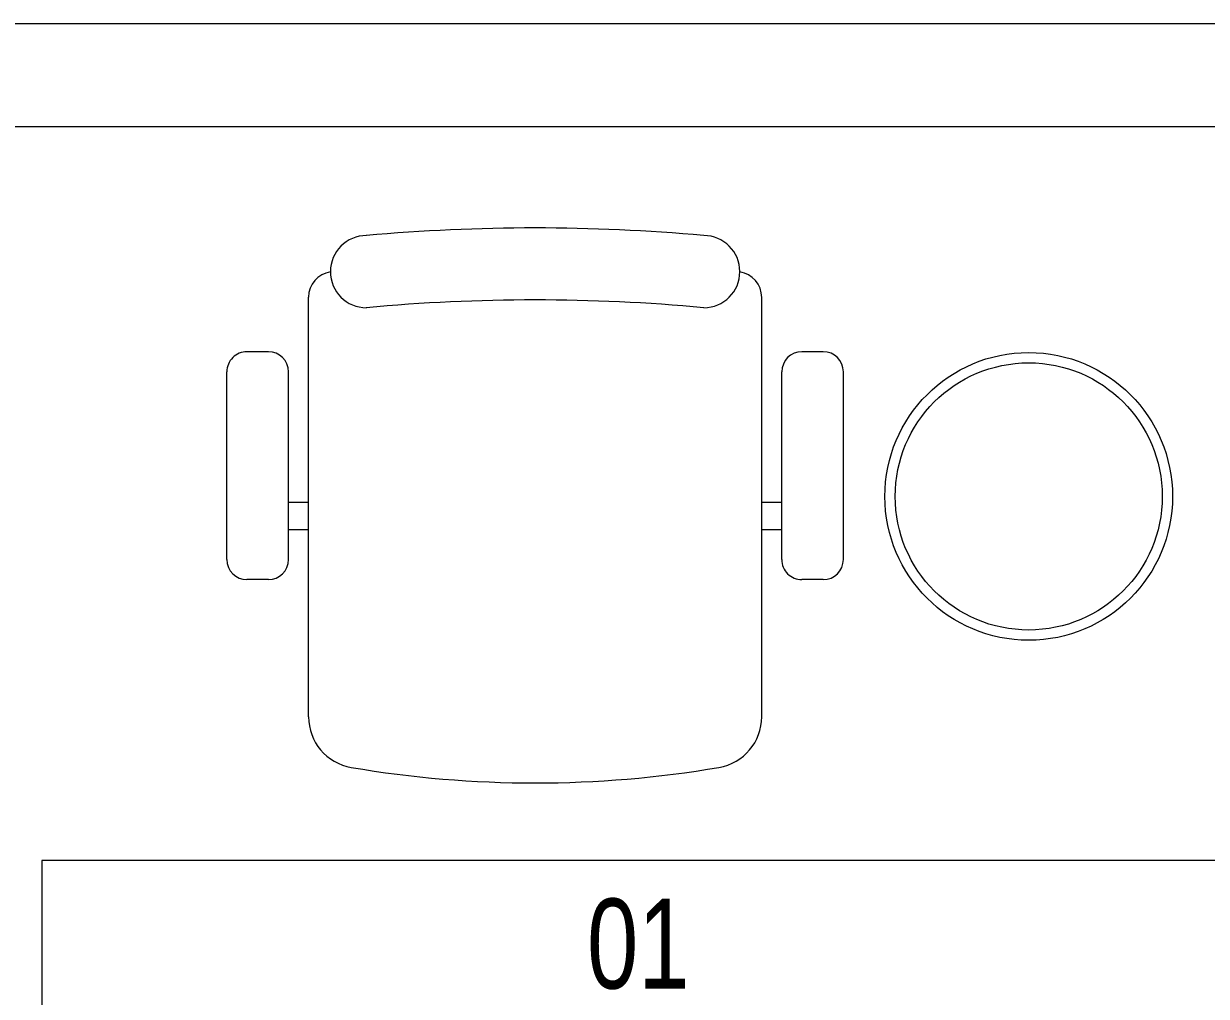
# Model space of a CAD drawing. Extents: x -234346 to 58427, y -132654 to -82394.
# Drawn here: x -106442 to -105291, y -106689 to -105743 of the extents above; entities that cross this region are included whole.
import ezdxf

# ---------------------------------------------------------------- set-up
doc = ezdxf.new("R2010")
doc.units = 0
doc.header["$LTSCALE"] = 8
doc.layers.get('0').update_dxf_attribs({"color": 9, "lineweight": 5})
for name, color, linetype, lineweight in [('72_EGR_EQP_TAG', 9, 'Continuous', 5), ('LOADING', 9, 'Continuous', 5), ('NEW Wall', 9, 'Continuous', 5), ('Walls', 9, 'Continuous', 5)]:
    doc.layers.add(name, color=color, linetype=linetype, lineweight=lineweight)
doc.styles.add('X3G_ENTITY_257CFD', font='swisscl.ttf', dxfattribs={"height": 200})

# ---------------------------------------------------------------- blocks, each defined once
blk = doc.blocks.new('WM00001-P')
at = {"layer": 'LOADING'}
for radius in [0.14, 0.13]:
    blk.add_circle((0, 0), radius, dxfattribs=at)
blk = doc.blocks.new('GF21043-P')
for p, q in [((0.8, 0), (0.8, 0.75)), ((-0.8, 0), (0.8, 0))]:
    blk.add_line(p, q)
blk = doc.blocks.new('*X17')
for p, q in [((5, 3), (5, 3)), ((5, 3), (5, 3)), ((5, 3), (5, 3)), ((5, 3), (5, 3)), ((5, 3), (5, 3)), ((5, 3), (5, 3)), ((5, 3), (5, 3)), ((5, 3), (5, 3)), ((5, 3), (5, 3)), ((5, 3), (5, 3)), ((5, 3), (5, 3)), ((5, 3), (5, 3)), ((5, 3), (5, 3)), ((5, 3), (5, 3)), ((5, 3), (5, 3)), ((5, 3), (5, 3)), ((5, 3), (5, 3)), ((5, 3), (5, 3)), ((5, 3), (5, 3)), ((5, 3), (5, 3)), ((5, 3), (5, 3)), ((5, 3), (5, 3)), ((5, 3), (5, 3)), ((5, 3), (5, 3)), ((5, 3), (5, 3)), ((5, 3), (5, 3)), ((5, 3), (5, 3)), ((5, 3), (5, 3)), ((5, 3), (5, 3)), ((5, 3), (5, 3)), ((5, 3), (5, 3)), ((5, 3), (5, 3)), ((5, 3), (5, 3)), ((5, 3), (5, 3)), ((5, 3), (5, 3)), ((5, 3), (5, 3)), ((5, 3), (5, 3)), ((5, 3), (5, 3)), ((5, 3), (5, 3)), ((5, 3), (5, 3)), ((5, 3), (5, 3)), ((5, 3), (5, 3)), ((5, 3), (5, 3)), ((5, 3), (5, 3)), ((5, 3), (5, 3)), ((5, 3), (5, 3)), ((5, 3), (5, 3)), ((5, 3), (5, 3)), ((5, 3), (5, 3)), ((5, 3), (5, 3)), ((5, 3), (5, 3)), ((5, 3), (5, 3)), ((5, 3), (5, 3)), ((5, 3), (5, 3)), ((5, 3), (5, 3)), ((5, 3), (5, 3)), ((5, 3), (5, 3)), ((5, 3), (5, 3)), ((5, 3), (5, 3)), ((5, 3), (5, 3)), ((5, 3), (5, 3)), ((5, 3), (5, 3)), ((5, 3), (5, 3)), ((5, 3), (5, 3)), ((5, 3), (5, 3)), ((5, 3), (5, 3)), ((6, 3), (5, 3)), ((5, 3), (5, 3)), ((6, 3), (5, 3)), ((5, 3), (5, 3)), ((6, 3), (5, 3)), ((5, 3), (5, 3)), ((6, 3), (5, 3)), ((5, 3), (5, 3)), ((5, 3), (5, 3)), ((5, 3), (5, 3)), ((5, 3), (5, 3)), ((5, 3), (5, 3)), ((5, 3), (5, 3)), ((5, 3), (5, 3)), ((5, 3), (5, 3)), ((5, 3), (5, 3)), ((5, 3), (5, 3)), ((5, 3), (5, 3)), ((5, 3), (5, 3)), ((5, 3), (5, 3)), ((5, 3), (5, 3)), ((5, 3), (5, 3)), ((5, 3), (5, 3)), ((5, 3), (5, 3)), ((5, 3), (5, 3)), ((5, 3), (5, 3)), ((5, 3), (5, 3)), ((5, 3), (5, 3)), ((5, 3), (5, 3)), ((5, 3), (5, 3)), ((6, 3), (6, 3)), ((6, 3), (6, 3)), ((6, 3), (6, 3)), ((6, 3), (6, 3)), ((6, 3), (6, 3)), ((6, 3), (6, 3)), ((6, 3), (6, 3)), ((6, 3), (6, 3)), ((6, 3), (6, 3)), ((6, 3), (6, 3)), ((6, 3), (6, 3)), ((6, 3), (6, 3)), ((6, 3), (6, 3)), ((6, 3), (6, 3)), ((6, 3), (6, 3)), ((6, 3), (6, 3)), ((6, 3), (6, 3)), ((6, 3), (6, 3)), ((6, 3), (6, 3)), ((6, 3), (6, 3)), ((6, 3), (6, 3)), ((6, 3), (6, 3)), ((6, 3), (6, 3)), ((6, 3), (6, 3)), ((6, 3), (6, 3)), ((6, 3), (6, 3)), ((6, 3), (6, 3)), ((6, 3), (6, 3)), ((6, 3), (6, 3)), ((6, 3), (6, 3)), ((6, 3), (6, 3)), ((6, 3), (6, 3)), ((6, 3), (6, 3)), ((6, 3), (6, 3)), ((6, 3), (6, 3)), ((6, 3), (6, 3)), ((6, 3), (6, 3)), ((6, 3), (6, 3)), ((6, 3), (6, 3)), ((6, 3), (6, 3)), ((6, 3), (6, 3)), ((6, 3), (6, 3)), ((6, 3), (6, 3)), ((6, 3), (6, 3)), ((6, 3), (6, 3)), ((6, 3), (6, 3)), ((6, 3), (6, 3)), ((6, 3), (6, 3)), ((6, 3), (6, 3)), ((6, 3), (6, 3)), ((6, 3), (6, 3)), ((6, 3), (6, 3)), ((6, 3), (6, 3)), ((6, 3), (6, 3)), ((6, 3), (6, 3)), ((6, 3), (6, 3)), ((6, 3), (6, 3)), ((6, 3), (6, 3)), ((6, 3), (6, 3)), ((6, 3), (6, 3)), ((6, 3), (6, 3)), ((6, 3), (6, 3)), ((6, 3), (6, 3)), ((6, 3), (6, 3)), ((6, 3), (6, 3)), ((6, 3), (6, 3)), ((6, 3), (6, 3)), ((6, 3), (6, 3)), ((6, 3), (6, 3)), ((6, 3), (6, 3)), ((6, 3), (6, 3)), ((6, 3), (6, 3)), ((6, 3), (6, 3)), ((6, 3), (6, 3)), ((6, 3), (6, 3)), ((6, 3), (6, 3)), ((6, 3), (6, 3)), ((6, 3), (6, 3)), ((6, 3), (6, 3)), ((6, 3), (6, 3)), ((6, 3), (6, 3)), ((6, 3), (6, 3)), ((6, 3), (6, 3)), ((6, 3), (6, 3)), ((6, 3), (6, 3)), ((6, 3), (6, 3)), ((6, 3), (6, 3)), ((6, 3), (6, 3)), ((6, 3), (6, 3)), ((6, 3), (6, 3)), ((6, 3), (6, 3)), ((6, 3), (6, 3)), ((6, 3), (6, 3)), ((6, 3), (6, 3)), ((6, 3), (6, 3)), ((6, 3), (6, 3)), ((6, 3), (6, 3)), ((6, 3), (6, 3)), ((6, 3), (6, 3)), ((6, 3), (6, 3)), ((6, 3), (6, 3)), ((6, 3), (6, 3)), ((6, 3), (6, 3)), ((6, 3), (6, 3)), ((6, 3), (6, 3)), ((6, 3), (6, 3)), ((6, 3), (6, 3)), ((6, 3), (6, 3)), ((6, 3), (6, 3)), ((6, 3), (6, 3)), ((6, 3), (6, 3)), ((6, 3), (6, 3)), ((6, 3), (6, 3)), ((6, 3), (6, 3)), ((6, 3), (6, 3)), ((6, 3), (6, 3)), ((6, 3), (6, 3)), ((6, 3), (6, 3)), ((6, 3), (6, 3)), ((6, 3), (6, 3)), ((6, 3), (6, 3)), ((6, 3), (6, 3)), ((6, 3), (6, 3)), ((6, 3), (6, 3)), ((6, 3), (6, 3)), ((6, 3), (6, 3)), ((6, 3), (6, 3)), ((6, 3), (6, 3)), ((6, 3), (6, 3)), ((6, 3), (6, 3)), ((6, 3), (6, 3)), ((6, 3), (6, 3)), ((6, 3), (6, 3)), ((6, 3), (6, 3)), ((6, 3), (6, 3)), ((6, 3), (6, 3)), ((6, 3), (6, 3)), ((6, 3), (6, 3)), ((6, 3), (6, 3)), ((6, 3), (6, 3)), ((6, 3), (6, 3)), ((6, 3), (6, 3)), ((6, 3), (6, 3)), ((6, 3), (6, 3)), ((6, 3), (6, 3)), ((6, 3), (6, 3)), ((6, 3), (6, 3)), ((6, 3), (6, 3)), ((6, 3), (6, 3)), ((6, 3), (6, 3)), ((6, 3), (6, 3)), ((6, 3), (6, 3)), ((6, 3), (6, 3)), ((6, 3), (6, 3)), ((6, 3), (6, 3)), ((6, 3), (6, 3)), ((6, 3), (6, 3)), ((6, 3), (6, 3)), ((6, 3), (6, 3)), ((6, 3), (6, 3)), ((6, 3), (6, 3)), ((6, 3), (6, 3)), ((6, 3), (6, 3)), ((6, 3), (6, 3)), ((6, 3), (6, 3)), ((6, 3), (6, 3)), ((6, 3), (6, 3)), ((6, 3), (6, 3)), ((6, 3), (6, 3)), ((6, 3), (6, 3)), ((6, 3), (6, 3)), ((6, 3), (6, 3)), ((6, 3), (6, 3)), ((6, 3), (6, 3)), ((6, 3), (6, 3)), ((6, 3), (6, 3)), ((6, 3), (6, 3)), ((6, 3), (6, 3)), ((6, 3), (6, 3)), ((6, 3), (6, 3)), ((6, 3), (6, 3)), ((6, 3), (6, 3)), ((6, 3), (6, 3)), ((6, 3), (6, 3)), ((6, 3), (6, 3)), ((6, 3), (6, 3)), ((6, 3), (6, 3)), ((6, 3), (6, 3)), ((6, 3), (6, 3)), ((6, 3), (6, 3)), ((6, 3), (6, 3)), ((6, 3), (6, 3)), ((6, 3), (6, 3)), ((6, 3), (6, 3)), ((6, 3), (6, 3)), ((6, 3), (6, 3)), ((6, 3), (6, 3)), ((6, 3), (6, 3)), ((6, 3), (6, 3)), ((6, 3), (6, 3)), ((6, 3), (6, 3)), ((6, 3), (6, 3)), ((6, 3), (6, 3)), ((6, 3), (6, 3)), ((6, 3), (5, 3)), ((6, 3), (5, 3)), ((6, 3), (5, 3)), ((6, 3), (5, 3)), ((6, 3), (5, 3)), ((6, 3), (6, 3)), ((6, 3), (6, 3)), ((6, 3), (6, 3)), ((6, 3), (6, 3)), ((6, 3), (6, 3)), ((6, 3), (6, 3)), ((6, 3), (6, 3)), ((6, 3), (6, 3)), ((6, 3), (6, 3)), ((6, 3), (6, 3)), ((6, 3), (6, 3)), ((6, 3), (6, 3)), ((6, 3), (6, 3)), ((6, 3), (6, 3)), ((6, 3), (6, 3)), ((6, 3), (6, 3)), ((6, 3), (6, 3)), ((6, 3), (6, 3)), ((6, 3), (6, 3)), ((6, 3), (6, 3)), ((6, 3), (6, 3)), ((6, 3), (6, 3)), ((6, 3), (6, 3)), ((6, 3), (6, 3)), ((6, 3), (6, 3)), ((6, 3), (6, 3)), ((6, 3), (6, 3)), ((6, 3), (6, 3)), ((6, 3), (6, 3)), ((6, 3), (6, 3)), ((6, 3), (6, 3)), ((6, 3), (6, 3)), ((6, 3), (6, 3)), ((6, 3), (6, 3)), ((6, 3), (6, 3)), ((6, 3), (6, 3)), ((6, 3), (6, 3)), ((6, 3), (6, 3)), ((6, 3), (6, 3)), ((6, 3), (6, 3)), ((6, 3), (6, 3)), ((6, 3), (6, 3)), ((6, 3), (6, 3)), ((6, 3), (6, 3)), ((6, 3), (6, 3)), ((6, 3), (6, 3)), ((6, 3), (6, 3)), ((6, 3), (6, 3)), ((6, 3), (6, 3)), ((6, 3), (6, 3)), ((6, 3), (6, 3)), ((6, 3), (6, 3)), ((6, 3), (6, 3)), ((6, 3), (6, 3)), ((6, 3), (6, 3)), ((6, 3), (6, 3)), ((6, 3), (6, 3)), ((6, 3), (6, 3)), ((6, 3), (6, 3)), ((6, 3), (6, 3)), ((6, 3), (6, 3)), ((6, 3), (6, 3)), ((6, 3), (6, 3)), ((6, 3), (6, 3)), ((6, 3), (6, 3)), ((6, 3), (6, 3)), ((6, 3), (6, 3)), ((6, 3), (6, 3)), ((6, 3), (6, 3)), ((6, 3), (6, 3)), ((6, 3), (6, 3)), ((6, 3), (6, 3)), ((6, 3), (6, 3)), ((6, 3), (6, 3)), ((6, 3), (6, 3)), ((6, 3), (6, 3)), ((6, 3), (6, 3)), ((6, 3), (6, 3)), ((6, 3), (6, 3)), ((6, 3), (6, 3)), ((6, 3), (6, 3)), ((6, 3), (6, 3)), ((6, 3), (6, 3)), ((6, 3), (6, 3)), ((6, 3), (6, 3)), ((6, 3), (6, 3)), ((6, 3), (6, 3)), ((6, 3), (6, 3)), ((6, 3), (6, 3)), ((6, 3), (6, 3)), ((6, 3), (6, 3)), ((6, 3), (6, 3)), ((6, 3), (6, 3)), ((6, 3), (6, 3)), ((6, 3), (6, 3)), ((6, 3), (6, 3)), ((6, 3), (6, 3)), ((6, 3), (6, 3)), ((6, 3), (6, 3)), ((6, 3), (6, 3)), ((6, 3), (6, 3)), ((6, 3), (6, 3)), ((6, 3), (6, 3)), ((6, 3), (6, 3)), ((6, 3), (6, 3)), ((6, 3), (6, 3)), ((6, 3), (6, 3)), ((6, 3), (6, 3)), ((6, 3), (6, 3)), ((6, 3), (6, 3)), ((6, 3), (6, 3)), ((6, 3), (6, 3)), ((6, 3), (6, 3)), ((6, 3), (6, 3)), ((6, 3), (6, 3)), ((6, 3), (6, 3)), ((6, 3), (6, 3)), ((6, 3), (6, 3)), ((6, 3), (6, 3)), ((6, 3), (6, 3)), ((6, 3), (6, 3)), ((6, 3), (6, 3)), ((6, 3), (6, 3)), ((6, 3), (6, 3)), ((6, 3), (6, 3)), ((6, 3), (6, 3)), ((6, 3), (6, 3)), ((6, 3), (6, 3)), ((6, 3), (6, 3)), ((6, 3), (6, 3)), ((6, 3), (6, 3)), ((6, 3), (6, 3)), ((6, 3), (6, 3)), ((6, 3), (6, 3)), ((6, 3), (6, 3)), ((6, 3), (6, 3)), ((6, 3), (6, 3)), ((6, 3), (6, 3)), ((6, 3), (6, 3)), ((6, 3), (6, 3)), ((6, 3), (6, 3)), ((6, 3), (6, 3)), ((6, 3), (6, 3)), ((6, 3), (6, 3)), ((6, 3), (6, 3)), ((6, 3), (6, 3)), ((6, 3), (6, 3)), ((6, 3), (6, 3)), ((6, 3), (6, 3)), ((6, 3), (6, 3)), ((6, 3), (6, 3)), ((6, 3), (6, 3)), ((6, 3), (6, 3)), ((6, 3), (6, 3)), ((6, 3), (6, 3)), ((6, 3), (6, 3)), ((6, 3), (6, 3)), ((6, 3), (6, 3)), ((6, 3), (6, 3)), ((6, 3), (6, 3)), ((6, 3), (6, 3)), ((6, 3), (6, 3)), ((6, 3), (6, 3)), ((6, 3), (6, 3)), ((6, 3), (6, 3)), ((6, 3), (6, 3)), ((6, 3), (6, 3)), ((6, 3), (6, 3)), ((6, 3), (6, 3)), ((6, 3), (6, 3)), ((6, 3), (6, 3)), ((6, 3), (6, 3)), ((6, 3), (6, 3)), ((6, 3), (6, 3)), ((6, 3), (6, 3)), ((6, 3), (6, 3)), ((6, 3), (6, 3)), ((6, 3), (6, 3)), ((6, 3), (6, 3)), ((6, 3), (6, 3)), ((6, 3), (6, 3)), ((6, 3), (6, 3)), ((6, 3), (6, 3)), ((6, 3), (6, 3)), ((6, 3), (6, 3)), ((6, 3), (6, 3)), ((6, 3), (6, 3)), ((6, 3), (6, 3)), ((6, 3), (6, 3)), ((6, 3), (6, 3)), ((6, 3), (6, 3)), ((6, 3), (6, 3)), ((6, 3), (6, 3)), ((6, 3), (6, 3)), ((6, 3), (6, 3)), ((6, 3), (6, 3)), ((6, 3), (6, 3)), ((6, 3), (6, 3)), ((6, 3), (6, 3)), ((6, 3), (6, 3)), ((6, 3), (6, 3)), ((6, 3), (6, 3)), ((6, 3), (6, 3)), ((6, 3), (6, 3)), ((6, 3), (6, 3)), ((6, 3), (6, 3)), ((6, 3), (6, 3)), ((6, 3), (6, 3)), ((6, 3), (6, 3)), ((6, 3), (6, 3)), ((6, 3), (6, 3)), ((6, 3), (6, 3)), ((6, 3), (6, 3)), ((6, 3), (6, 3)), ((6, 3), (6, 3)), ((6, 3), (6, 3)), ((6, 3), (6, 3)), ((6, 3), (6, 3)), ((6, 3), (6, 3)), ((6, 3), (6, 3)), ((6, 3), (6, 3)), ((6, 3), (6, 3)), ((6, 3), (6, 3)), ((6, 3), (6, 3)), ((6, 3), (6, 3)), ((6, 3), (6, 3)), ((6, 3), (6, 3)), ((6, 3), (6, 3)), ((6, 3), (6, 3)), ((6, 3), (6, 3)), ((6, 3), (6, 3)), ((6, 3), (6, 3)), ((6, 3), (6, 3)), ((6, 3), (6, 3)), ((6, 3), (6, 3)), ((6, 3), (6, 3)), ((6, 3), (6, 3)), ((6, 3), (6, 3)), ((6, 3), (6, 3)), ((6, 3), (6, 3)), ((6, 3), (6, 3)), ((6, 3), (6, 3)), ((6, 3), (6, 3)), ((6, 3), (6, 3)), ((6, 3), (6, 3)), ((6, 3), (6, 3)), ((6, 3), (6, 3)), ((6, 3), (6, 3)), ((6, 3), (6, 3)), ((6, 3), (6, 3)), ((6, 3), (6, 3)), ((6, 3), (6, 3)), ((6, 3), (6, 3)), ((6, 3), (6, 3)), ((6, 3), (6, 3)), ((6, 3), (6, 3)), ((6, 3), (6, 3)), ((6, 3), (6, 3)), ((6, 3), (6, 3)), ((6, 3), (6, 3)), ((6, 3), (6, 3)), ((6, 3), (6, 3)), ((6, 3), (6, 3)), ((6, 3), (6, 3)), ((6, 3), (6, 3)), ((6, 3), (6, 3)), ((6, 3), (6, 3)), ((6, 3), (6, 3)), ((6, 3), (6, 3)), ((6, 3), (6, 3)), ((6, 3), (6, 3)), ((6, 3), (6, 3)), ((6, 3), (6, 3)), ((6, 3), (6, 3)), ((6, 3), (6, 3)), ((6, 3), (6, 3)), ((6, 3), (6, 3)), ((6, 3), (6, 3)), ((6, 3), (6, 3)), ((6, 3), (6, 3)), ((6, 3), (6, 3)), ((6, 3), (6, 3)), ((6, 3), (6, 3)), ((6, 3), (6, 3)), ((6, 3), (6, 3)), ((6, 3), (6, 3)), ((6, 3), (6, 3)), ((6, 3), (6, 3)), ((6, 3), (6, 3)), ((6, 3), (6, 3)), ((6, 3), (6, 3)), ((6, 3), (6, 3)), ((6, 3), (6, 3)), ((6, 3), (6, 3)), ((6, 3), (6, 3)), ((6, 3), (6, 3)), ((6, 3), (6, 3)), ((6, 3), (6, 3)), ((6, 3), (6, 3)), ((6, 3), (6, 3)), ((6, 3), (6, 3)), ((6, 3), (6, 3)), ((6, 3), (6, 3)), ((6, 3), (6, 3)), ((6, 3), (6, 3)), ((6, 3), (6, 3)), ((6, 3), (6, 3)), ((6, 3), (6, 3)), ((6, 3), (6, 3)), ((6, 3), (6, 3)), ((6, 3), (6, 3)), ((6, 3), (6, 3)), ((6, 3), (6, 3)), ((6, 3), (6, 3)), ((6, 3), (6, 3)), ((6, 3), (6, 3)), ((6, 3), (6, 3))]:
    blk.add_line(p, q)
blk = doc.blocks.new('*X18')
for p, q in [((13, 1), (13, 1)), ((13, 1), (13, 1)), ((13, 1), (13, 1)), ((13, 1), (13, 1)), ((13, 1), (13, 1)), ((13, 1), (13, 1)), ((13, 1), (13, 1)), ((13, 1), (13, 1)), ((13, 1), (13, 1)), ((13, 1), (13, 1)), ((13, 1), (13, 1)), ((13, 1), (13, 1)), ((13, 1), (13, 1)), ((13, 1), (13, 1)), ((13, 1), (13, 1)), ((13, 1), (14, 1)), ((13, 1), (14, 1)), ((13, 1), (14, 1)), ((13, 1), (13, 1)), ((13, 1), (13, 1)), ((13, 1), (13, 1)), ((13, 1), (13, 1)), ((13, 1), (13, 1)), ((13, 1), (13, 1)), ((13, 1), (13, 1)), ((13, 1), (13, 1)), ((13, 1), (13, 1)), ((13, 1), (13, 1)), ((13, 1), (13, 1)), ((13, 1), (13, 1)), ((13, 1), (13, 1)), ((13, 1), (13, 1)), ((13, 1), (13, 1)), ((13, 1), (13, 1)), ((13, 1), (13, 1)), ((13, 1), (13, 1)), ((13, 1), (13, 1)), ((13, 1), (13, 1)), ((13, 1), (13, 1)), ((13, 1), (13, 1)), ((13, 1), (13, 1)), ((13, 1), (13, 1)), ((13, 1), (13, 1)), ((13, 1), (13, 1)), ((13, 1), (13, 1)), ((13, 1), (13, 1)), ((13, 1), (13, 1)), ((13, 1), (13, 1)), ((13, 1), (13, 1)), ((13, 1), (13, 1)), ((13, 1), (13, 1)), ((13, 1), (13, 1)), ((13, 1), (13, 1)), ((13, 1), (13, 1)), ((13, 1), (13, 1)), ((13, 1), (13, 1)), ((13, 1), (13, 1)), ((13, 1), (13, 1)), ((13, 1), (13, 1)), ((13, 1), (13, 1)), ((13, 1), (13, 1)), ((13, 1), (13, 1)), ((13, 1), (13, 1)), ((13, 1), (13, 1)), ((13, 1), (13, 1)), ((13, 1), (13, 1)), ((13, 1), (13, 1)), ((13, 1), (13, 1)), ((13, 1), (13, 1)), ((13, 1), (13, 1)), ((13, 1), (13, 1)), ((13, 1), (13, 1)), ((13, 1), (13, 1)), ((13, 1), (13, 1)), ((13, 1), (13, 1)), ((13, 1), (13, 1)), ((13, 1), (13, 1)), ((13, 1), (13, 1)), ((13, 1), (13, 1)), ((13, 1), (13, 1)), ((13, 1), (13, 1)), ((13, 1), (13, 1)), ((13, 1), (13, 1)), ((13, 1), (13, 1)), ((13, 1), (13, 1)), ((13, 1), (13, 1)), ((13, 1), (13, 1)), ((13, 1), (13, 1)), ((13, 1), (13, 1)), ((13, 1), (13, 1)), ((13, 1), (13, 1)), ((13, 1), (13, 1)), ((13, 1), (13, 1)), ((13, 1), (13, 1)), ((13, 1), (13, 1)), ((13, 1), (13, 1)), ((13, 1), (13, 1)), ((13, 1), (13, 1)), ((13, 1), (13, 1)), ((13, 1), (13, 1)), ((13, 1), (13, 1)), ((13, 1), (13, 1)), ((13, 1), (13, 1)), ((13, 1), (13, 1)), ((13, 1), (13, 1)), ((13, 1), (13, 1)), ((13, 1), (13, 1)), ((13, 1), (13, 1)), ((13, 1), (13, 1)), ((13, 1), (13, 1)), ((13, 1), (13, 1)), ((13, 1), (13, 1)), ((13, 1), (13, 1)), ((13, 1), (13, 1)), ((13, 1), (13, 1)), ((13, 1), (13, 1)), ((13, 1), (13, 1)), ((13, 1), (13, 1)), ((13, 1), (13, 1)), ((13, 1), (13, 1)), ((13, 1), (13, 1)), ((13, 1), (13, 1)), ((13, 1), (13, 1)), ((13, 1), (14, 1)), ((13, 0), (13, 0)), ((13, 0), (13, 0)), ((13, 0), (13, 0)), ((13, 0), (13, 0)), ((13, 0), (13, 0)), ((13, 0), (13, 0)), ((13, 0), (13, 0)), ((13, 0), (13, 0)), ((13, 0), (13, 0)), ((13, 0), (13, 0)), ((13, 0), (13, 0)), ((13, 0), (13, 0)), ((13, 0), (13, 0)), ((13, 0), (13, 0)), ((13, 0), (13, 0)), ((13, 0), (13, 0)), ((13, 0), (13, 0)), ((13, 0), (13, 0)), ((13, 0), (13, 0)), ((13, 0), (13, 0)), ((13, 0), (13, 0)), ((13, 0), (13, 0)), ((13, 0), (13, 0)), ((13, 0), (13, 0)), ((13, 0), (13, 0)), ((13, 0), (13, 0)), ((13, 0), (13, 0)), ((13, 0), (13, 0)), ((13, 0), (13, 0)), ((13, 0), (13, 0)), ((13, 0), (13, 0)), ((13, 0), (13, 0)), ((13, 0), (13, 0)), ((13, 0), (13, 0)), ((13, 0), (13, 0)), ((13, 0), (13, 0)), ((13, 0), (13, 0)), ((13, 0), (13, 0)), ((13, 0), (13, 0)), ((13, 0), (13, 0)), ((13, 0), (13, 0)), ((13, 0), (13, 0)), ((13, 0), (13, 0)), ((13, 0), (13, 0)), ((13, 0), (13, 0)), ((13, 0), (13, 0)), ((13, 0), (13, 0)), ((13, 0), (13, 0)), ((13, 0), (14, 0)), ((13, 0), (14, 0)), ((13, 0), (13, 0)), ((13, 0), (14, 0)), ((14, 1), (14, 1)), ((14, 1), (14, 1)), ((14, 1), (14, 1)), ((14, 1), (14, 1)), ((14, 1), (14, 1)), ((14, 1), (14, 1)), ((14, 1), (14, 1)), ((14, 1), (14, 1)), ((14, 1), (14, 1)), ((14, 1), (14, 1)), ((14, 1), (14, 1)), ((14, 1), (14, 1)), ((14, 1), (14, 1)), ((14, 1), (14, 1)), ((14, 1), (14, 1)), ((14, 1), (14, 1)), ((14, 1), (14, 1)), ((14, 1), (14, 1)), ((14, 1), (14, 1)), ((14, 1), (14, 1)), ((14, 1), (14, 1)), ((14, 1), (14, 1)), ((14, 1), (14, 1)), ((14, 1), (14, 1)), ((14, 1), (14, 1)), ((14, 1), (14, 1)), ((14, 1), (14, 1)), ((14, 1), (14, 1)), ((14, 1), (14, 1)), ((14, 1), (14, 1)), ((14, 1), (14, 1)), ((14, 1), (14, 1)), ((14, 1), (14, 1)), ((14, 1), (14, 1)), ((14, 1), (14, 1)), ((14, 1), (14, 1)), ((14, 1), (14, 1)), ((14, 1), (14, 1)), ((14, 1), (14, 1)), ((14, 1), (14, 1)), ((14, 1), (14, 1)), ((14, 1), (14, 1)), ((14, 1), (14, 1)), ((14, 1), (14, 1)), ((14, 1), (14, 1)), ((14, 1), (14, 1)), ((14, 1), (14, 1)), ((14, 1), (14, 1)), ((14, 1), (14, 1)), ((14, 1), (14, 1)), ((14, 1), (14, 1)), ((14, 1), (14, 1)), ((14, 1), (14, 1)), ((14, 1), (14, 1)), ((14, 1), (14, 1)), ((14, 1), (14, 1)), ((14, 1), (14, 1)), ((14, 1), (14, 1)), ((14, 1), (14, 1)), ((14, 1), (14, 1)), ((14, 1), (14, 1)), ((14, 1), (14, 1)), ((14, 1), (14, 1)), ((14, 1), (14, 1)), ((14, 1), (14, 1)), ((14, 1), (14, 1)), ((14, 1), (14, 1)), ((14, 1), (14, 1)), ((14, 1), (14, 1)), ((14, 1), (14, 1)), ((14, 1), (14, 1)), ((14, 1), (14, 1)), ((14, 1), (14, 1)), ((14, 1), (14, 1)), ((14, 1), (14, 1)), ((14, 1), (14, 1)), ((14, 1), (14, 1)), ((14, 1), (14, 1)), ((14, 1), (14, 1)), ((14, 1), (14, 1)), ((14, 1), (14, 1)), ((14, 1), (14, 1)), ((14, 1), (14, 1)), ((14, 1), (14, 1)), ((14, 1), (14, 1)), ((14, 1), (14, 1)), ((14, 1), (14, 1)), ((14, 1), (14, 1)), ((14, 1), (14, 1)), ((14, 1), (14, 1)), ((14, 1), (14, 1)), ((14, 1), (14, 1)), ((14, 1), (14, 1)), ((14, 1), (14, 1)), ((14, 0), (14, 0)), ((14, 0), (14, 0)), ((14, 0), (14, 0)), ((14, 0), (14, 0)), ((14, 0), (14, 0)), ((14, 0), (14, 0)), ((14, 0), (14, 0)), ((14, 0), (14, 0)), ((14, 0), (14, 0)), ((14, 0), (14, 0)), ((14, 0), (14, 0)), ((14, 0), (14, 0)), ((14, 0), (14, 0)), ((14, 0), (14, 0)), ((14, 0), (14, 0)), ((14, 0), (14, 0)), ((14, 0), (14, 0)), ((14, 0), (14, 0)), ((14, 0), (14, 0)), ((14, 0), (14, 0)), ((14, 0), (14, 0)), ((14, 0), (14, 0)), ((14, 0), (14, 0)), ((14, 0), (14, 0)), ((14, 0), (14, 0)), ((14, 0), (14, 0)), ((14, 0), (14, 0)), ((14, 0), (14, 0)), ((14, 0), (14, 0)), ((14, 0), (14, 0)), ((14, 0), (14, 0)), ((14, 0), (14, 0)), ((14, 0), (14, 0)), ((14, 0), (14, 0)), ((14, 0), (14, 0)), ((14, 0), (14, 0)), ((14, 0), (14, 0)), ((14, 0), (14, 0)), ((14, 0), (14, 0)), ((14, 0), (14, 0)), ((14, 0), (14, 0)), ((14, 0), (14, 0)), ((14, 0), (14, 0)), ((14, 0), (14, 0)), ((14, 0), (14, 0)), ((14, 0), (14, 0)), ((14, 0), (14, 0)), ((14, 0), (14, 0)), ((13, 0), (13, 0)), ((13, 0), (14, 0)), ((13, 0), (13, 0)), ((13, 0), (14, 0)), ((13, 0), (13, 0)), ((13, 0), (14, 0)), ((13, 0), (13, 0)), ((13, 0), (13, 0)), ((13, 0), (13, 0)), ((13, 0), (13, 0)), ((13, 0), (14, 0)), ((13, 0), (13, 0)), ((13, 0), (14, 0)), ((13, 0), (13, 0)), ((13, 0), (14, 0)), ((13, 0), (13, 0)), ((13, 0), (14, 0)), ((13, 0), (13, 0)), ((13, 0), (14, 0)), ((13, 0), (13, 0)), ((13, 0), (14, 0)), ((13, 0), (13, 0)), ((13, 0), (14, 0)), ((13, 0), (13, 0)), ((13, 0), (13, 0)), ((13, 0), (13, 0)), ((13, 0), (14, 0)), ((13, 0), (13, 0)), ((13, 0), (14, 0)), ((13, 0), (13, 0)), ((13, 0), (14, 0)), ((13, 0), (13, 0)), ((13, 0), (14, 0)), ((13, 0), (13, 0)), ((13, 0), (13, 0)), ((13, 0), (13, 0)), ((13, 0), (13, 0)), ((13, 0), (13, 0)), ((13, 0), (13, 0)), ((13, 0), (13, 0)), ((13, 0), (13, 0)), ((13, 0), (13, 0)), ((13, 0), (13, 0)), ((13, 0), (13, 0)), ((13, 0), (13, 0)), ((13, 0), (13, 0)), ((13, 0), (13, 0)), ((13, 0), (13, 0)), ((13, 0), (13, 0)), ((13, 0), (13, 0)), ((13, 0), (13, 0)), ((13, 0), (13, 0)), ((13, 0), (13, 0)), ((13, 0), (13, 0)), ((13, 0), (13, 0)), ((13, 0), (13, 0)), ((13, 0), (13, 0)), ((13, 0), (13, 0)), ((13, 0), (13, 0)), ((13, 0), (13, 0)), ((13, 0), (13, 0)), ((13, 0), (13, 0)), ((13, 0), (13, 0)), ((13, 0), (13, 0)), ((13, -1), (13, -1)), ((13, -1), (13, -1)), ((13, -1), (13, -1)), ((13, -1), (13, -1)), ((13, -1), (13, -1)), ((13, -1), (14, -1)), ((13, -1), (13, -1)), ((14, 0), (14, 0)), ((14, 0), (14, 0)), ((14, 0), (14, 0)), ((14, 0), (14, 0)), ((14, 0), (14, 0)), ((14, 0), (14, 0)), ((14, 0), (14, 0)), ((14, 0), (14, 0)), ((14, 0), (14, 0)), ((14, 0), (14, 0)), ((14, 0), (14, 0)), ((14, 0), (14, 0)), ((14, 0), (14, 0)), ((14, 0), (14, 0)), ((14, 0), (14, 0)), ((13, 0), (14, 0)), ((14, 0), (14, 0)), ((14, 0), (14, 0)), ((14, 0), (14, 0)), ((14, 0), (14, 0)), ((14, 0), (14, 0)), ((14, 0), (14, 0)), ((14, 0), (14, 0)), ((14, 0), (14, 0)), ((14, 0), (14, 0)), ((14, 0), (14, 0)), ((14, 0), (14, 0)), ((14, 0), (14, 0)), ((14, 0), (14, 0)), ((14, 0), (14, 0)), ((14, 0), (14, 0)), ((14, 0), (14, 0)), ((14, 0), (14, 0)), ((14, 0), (14, 0)), ((14, 0), (14, 0)), ((14, 0), (14, 0)), ((14, 0), (14, 0)), ((14, 0), (14, 0)), ((14, 0), (14, 0)), ((14, 0), (14, 0)), ((14, 0), (14, 0)), ((14, 0), (14, 0)), ((14, 0), (14, 0)), ((14, 0), (14, 0)), ((14, 0), (14, 0)), ((14, 0), (14, 0)), ((14, 0), (14, 0)), ((14, 0), (14, 0)), ((14, 0), (14, 0)), ((14, 0), (14, 0)), ((14, -1), (14, -1)), ((14, -1), (14, -1)), ((14, -1), (14, -1)), ((14, -1), (14, -1)), ((14, -1), (14, -1))]:
    blk.add_line(p, q)
blk = doc.blocks.new('GF21018-P')
for p, q in [((-0.2207, 0.4756), (-0.2207, 0.0675)), ((0.2205, 0.4756), (0.2205, 0.0675)), ((-0.2806, 0.3422), (-0.2598, 0.3422)), ((0.2596, 0.3422), (0.2804, 0.3422)), ((-0.3002, 0.3226), (-0.3002, 0.14)), ((-0.2402, 0.3226), (-0.2402, 0.14)), ((0.24, 0.3226), (0.24, 0.14)), ((0.3, 0.3226), (0.3, 0.14)), ((-0.2402, 0.2937), (-0.2207, 0.2937)), ((0.2205, 0.2937), (0.24, 0.2937)), ((-0.2402, 0.2671), (-0.2207, 0.2671)), ((0.2205, 0.2671), (0.24, 0.2671)), ((-0.2806, 0.1204), (-0.2598, 0.1204)), ((0.2596, 0.1204), (0.2804, 0.1204))]:
    blk.add_line(p, q)
for points in [[(0.24, 0.2937), (0.24, 0.2937), (0.24, 0.2937), (0.24, 0.2937), (0.24, 0.2937), (0.24, 0.2937), (0.24, 0.2937), (0.24, 0.2937), (0.24, 0.2937), (0.24, 0.2937), (0.24, 0.2937), (0.24, 0.2937), (0.24, 0.2937), (0.24, 0.2937), (0.24, 0.2937), (0.24, 0.2937), (0.24, 0.2937), (0.24, 0.2937), (0.24, 0.2937), (0.24, 0.2937), (0.24, 0.2937), (0.24, 0.2937), (0.24, 0.2937), (0.24, 0.2937), (0.24, 0.2937), (0.24, 0.2937), (0.24, 0.2937), (0.24, 0.2937), (0.24, 0.2937), (0.24, 0.2937), (0.24, 0.2937), (0.24, 0.2937), (0.24, 0.2937), (0.24, 0.2937), (0.24, 0.2937), (0.24, 0.2937), (0.24, 0.2937), (0.24, 0.2937), (0.24, 0.2937), (0.24, 0.2937), (0.24, 0.2937), (0.24, 0.2937), (0.24, 0.2937), (0.24, 0.2937), (0.24, 0.2937), (0.24, 0.2937), (0.24, 0.2937), (0.24, 0.2937), (0.24, 0.2937), (0.24, 0.2937), (0.24, 0.2937), (0.24, 0.2937), (0.24, 0.2937), (0.24, 0.2937), (0.24, 0.2937), (0.24, 0.2937), (0.24, 0.2937), (0.24, 0.2937), (0.24, 0.2937), (0.24, 0.2937), (0.24, 0.2937), (0.24, 0.2937), (0.24, 0.2937), (0.24, 0.2937), (0.24, 0.2937), (0.24, 0.2937), (0.24, 0.2937), (0.24, 0.2937), (0.24, 0.2937), (0.24, 0.2937), (0.24, 0.2937), (0.24, 0.2937), (0.24, 0.2937), (0.24, 0.2937), (0.24, 0.2937), (0.24, 0.2937), (0.24, 0.2937), (0.24, 0.2937), (0.24, 0.2937), (0.24, 0.2937), (0.24, 0.2937), (0.24, 0.2937), (0.24, 0.2937), (0.24, 0.2937), (0.24, 0.2937), (0.24, 0.2937), (0.24, 0.2937), (0.24, 0.2937), (0.24, 0.2937), (0.24, 0.2937), (0.24, 0.2937), (0.24, 0.2937), (0.24, 0.2937), (0.24, 0.2937), (0.24, 0.2937), (0.24, 0.2937), (0.24, 0.2937), (0.24, 0.2937), (0.24, 0.2937), (0.24, 0.2937), (0.24, 0.2937), (0.24, 0.2937), (0.24, 0.2937), (0.24, 0.2937), (0.24, 0.2937), (0.24, 0.2937), (0.24, 0.2937), (0.24, 0.2937), (0.24, 0.2937), (0.24, 0.2937), (0.24, 0.2937), (0.24, 0.2937), (0.24, 0.2937), (0.24, 0.2937), (0.24, 0.2937), (0.24, 0.2937), (0.24, 0.2937), (0.24, 0.2937), (0.24, 0.2937), (0.24, 0.2937), (0.24, 0.2937), (0.24, 0.2937), (0.24, 0.2937), (0.24, 0.2937), (0.24, 0.2937), (0.24, 0.2937), (0.24, 0.2937), (0.24, 0.2937), (0.24, 0.2937), (0.24, 0.2937), (0.24, 0.2937), (0.24, 0.2937), (0.24, 0.2937), (0.24, 0.2937), (0.24, 0.2937), (0.24, 0.2937), (0.24, 0.2937), (0.24, 0.2937), (0.24, 0.2937), (0.24, 0.2937), (0.24, 0.2937), (0.24, 0.2937), (0.24, 0.2937), (0.24, 0.2937), (0.24, 0.2937), (0.24, 0.2937), (0.24, 0.2937), (0.24, 0.2937), (0.24, 0.2937), (0.24, 0.2937), (0.24, 0.2937), (0.24, 0.2937), (0.24, 0.2937), (0.24, 0.2937), (0.24, 0.2937), (0.24, 0.2937), (0.24, 0.2937), (0.24, 0.2937), (0.24, 0.2937), (0.24, 0.2937), (0.24, 0.2937), (0.24, 0.2937), (0.24, 0.2937), (0.24, 0.2937), (0.24, 0.2937), (0.24, 0.2937), (0.24, 0.2937), (0.24, 0.2937), (0.24, 0.2937), (0.24, 0.2937), (0.24, 0.2937), (0.24, 0.2937), (0.24, 0.2937), (0.24, 0.2937), (0.24, 0.2937), (0.24, 0.2937), (0.24, 0.2937), (0.24, 0.2937), (0.24, 0.2937), (0.24, 0.2937), (0.24, 0.2937), (0.24, 0.2937), (0.24, 0.2937), (0.24, 0.2937), (0.24, 0.2937), (0.24, 0.2937), (0.24, 0.2937), (0.24, 0.2937), (0.24, 0.2937), (0.24, 0.2937), (0.24, 0.2937), (0.24, 0.2937), (0.24, 0.2937), (0.24, 0.2937), (0.24, 0.2937), (0.24, 0.2937), (0.24, 0.2937), (0.24, 0.2937), (0.24, 0.2937), (0.24, 0.2937), (0.24, 0.2937), (0.24, 0.2937), (0.24, 0.2937), (0.24, 0.2937), (0.24, 0.2937), (0.24, 0.2937), (0.24, 0.2937), (0.24, 0.2937), (0.24, 0.2937), (0.24, 0.2937), (0.24, 0.2937), (0.24, 0.2937), (0.24, 0.2937), (0.24, 0.2937), (0.24, 0.2937), (0.24, 0.2937), (0.24, 0.2937), (0.24, 0.2937), (0.24, 0.2937), (0.24, 0.2937), (0.24, 0.2937), (0.24, 0.2937), (0.24, 0.2937), (0.24, 0.2937), (0.24, 0.2937), (0.24, 0.2937), (0.24, 0.2937), (0.24, 0.2937), (0.24, 0.2937), (0.24, 0.2937), (0.24, 0.2937), (0.24, 0.2937), (0.24, 0.2937), (0.24, 0.2937), (0.24, 0.2937), (0.24, 0.2937), (0.24, 0.2937), (0.24, 0.2937), (0.24, 0.2937), (0.24, 0.2937), (0.24, 0.2937), (0.24, 0.2937), (0.24, 0.2937), (0.24, 0.2937), (0.24, 0.2937), (0.24, 0.2937), (0.24, 0.2937), (0.24, 0.2937), (0.24, 0.2937), (0.24, 0.2937), (0.24, 0.2937), (0.24, 0.2937), (0.24, 0.2937), (0.24, 0.2937), (0.24, 0.2937), (0.24, 0.2937), (0.24, 0.2937), (0.24, 0.2937), (0.24, 0.2937), (0.24, 0.2937), (0.24, 0.2937), (0.24, 0.2937), (0.24, 0.2937), (0.24, 0.2937), (0.24, 0.2937), (0.24, 0.2937), (0.24, 0.2937), (0.24, 0.2937), (0.24, 0.2937), (0.24, 0.2937), (0.24, 0.2937), (0.24, 0.2937), (0.24, 0.2937), (0.24, 0.2937), (0.24, 0.2937), (0.24, 0.2937), (0.24, 0.2937)], [(0.24, 0.2937), (0.24, 0.2937), (0.24, 0.2937), (0.24, 0.2937), (0.24, 0.2937), (0.24, 0.2937), (0.24, 0.2937), (0.24, 0.2937), (0.24, 0.2937), (0.24, 0.2937), (0.24, 0.2937), (0.24, 0.2937), (0.24, 0.2937), (0.24, 0.2937), (0.24, 0.2937), (0.24, 0.2937), (0.24, 0.2937), (0.24, 0.2937), (0.24, 0.2937), (0.24, 0.2937), (0.24, 0.2937), (0.24, 0.2937), (0.24, 0.2937), (0.24, 0.2937), (0.24, 0.2937), (0.24, 0.2937), (0.24, 0.2937), (0.24, 0.2937), (0.24, 0.2937), (0.24, 0.2937), (0.24, 0.2937), (0.24, 0.2937), (0.24, 0.2937), (0.24, 0.2937), (0.24, 0.2937), (0.24, 0.2937), (0.24, 0.2937), (0.24, 0.2937), (0.24, 0.2937), (0.24, 0.2937), (0.24, 0.2937), (0.24, 0.2937), (0.24, 0.2937), (0.24, 0.2937), (0.24, 0.2937), (0.24, 0.2937), (0.24, 0.2937), (0.24, 0.2937), (0.24, 0.2937), (0.24, 0.2937), (0.24, 0.2937), (0.24, 0.2937), (0.24, 0.2937), (0.24, 0.2937), (0.24, 0.2937), (0.24, 0.2937), (0.24, 0.2937), (0.24, 0.2937), (0.24, 0.2937), (0.24, 0.2937), (0.24, 0.2937), (0.24, 0.2937), (0.24, 0.2937), (0.24, 0.2937), (0.24, 0.2937), (0.24, 0.2937), (0.24, 0.2937), (0.24, 0.2937), (0.24, 0.2937), (0.24, 0.2937), (0.24, 0.2937), (0.24, 0.2937), (0.24, 0.2937), (0.24, 0.2937), (0.24, 0.2937), (0.24, 0.2937), (0.24, 0.2937), (0.24, 0.2937), (0.24, 0.2937), (0.24, 0.2937), (0.24, 0.2937), (0.24, 0.2937), (0.24, 0.2937), (0.24, 0.2937), (0.24, 0.2937), (0.24, 0.2937), (0.24, 0.2937), (0.24, 0.2937), (0.24, 0.2937), (0.24, 0.2937), (0.24, 0.2937), (0.24, 0.2937), (0.24, 0.2937), (0.24, 0.2937), (0.24, 0.2937), (0.24, 0.2937), (0.24, 0.2937), (0.24, 0.2937), (0.24, 0.2937), (0.24, 0.2937), (0.24, 0.2937), (0.24, 0.2937), (0.24, 0.2937), (0.24, 0.2937), (0.24, 0.2937), (0.24, 0.2937), (0.24, 0.2937), (0.24, 0.2937), (0.24, 0.2937), (0.24, 0.2937), (0.24, 0.2937), (0.24, 0.2937), (0.24, 0.2937), (0.24, 0.2937), (0.24, 0.2937), (0.24, 0.2937), (0.24, 0.2937), (0.24, 0.2937), (0.24, 0.2937), (0.24, 0.2937), (0.24, 0.2937), (0.24, 0.2937), (0.24, 0.2937), (0.24, 0.2937), (0.24, 0.2937), (0.24, 0.2937), (0.24, 0.2937), (0.24, 0.2937), (0.24, 0.2937), (0.24, 0.2937), (0.24, 0.2937), (0.24, 0.2937), (0.24, 0.2937), (0.24, 0.2937), (0.24, 0.2937), (0.24, 0.2937), (0.24, 0.2937), (0.24, 0.2937), (0.24, 0.2937), (0.24, 0.2937), (0.24, 0.2937), (0.24, 0.2937), (0.24, 0.2937), (0.24, 0.2937), (0.24, 0.2937), (0.24, 0.2937), (0.24, 0.2937), (0.24, 0.2937), (0.24, 0.2937), (0.24, 0.2937), (0.24, 0.2937), (0.24, 0.2937), (0.24, 0.2937), (0.24, 0.2937), (0.24, 0.2937), (0.24, 0.2937), (0.24, 0.2937), (0.24, 0.2937), (0.24, 0.2937), (0.24, 0.2937), (0.24, 0.2937), (0.24, 0.2937), (0.24, 0.2937), (0.24, 0.2937), (0.24, 0.2937), (0.24, 0.2937), (0.24, 0.2937), (0.24, 0.2937), (0.24, 0.2937), (0.24, 0.2937), (0.24, 0.2937), (0.24, 0.2937), (0.24, 0.2937), (0.24, 0.2937), (0.24, 0.2937), (0.24, 0.2937), (0.24, 0.2937), (0.24, 0.2937), (0.24, 0.2937), (0.24, 0.2937), (0.24, 0.2937), (0.24, 0.2937), (0.24, 0.2937), (0.24, 0.2937), (0.24, 0.2937), (0.24, 0.2937), (0.24, 0.2937), (0.24, 0.2937), (0.24, 0.2937), (0.24, 0.2937), (0.24, 0.2937), (0.24, 0.2937), (0.24, 0.2937), (0.24, 0.2937), (0.24, 0.2937), (0.24, 0.2937), (0.24, 0.2937), (0.24, 0.2937), (0.24, 0.2937), (0.24, 0.2937), (0.24, 0.2937), (0.24, 0.2937), (0.24, 0.2937), (0.24, 0.2937), (0.24, 0.2937), (0.24, 0.2937), (0.24, 0.2937), (0.24, 0.2937), (0.24, 0.2937), (0.24, 0.2937), (0.24, 0.2937), (0.24, 0.2937), (0.24, 0.2937), (0.24, 0.2937), (0.24, 0.2937), (0.24, 0.2937), (0.24, 0.2937), (0.24, 0.2937), (0.24, 0.2937)], [(0.24, 0.2937), (0.24, 0.2937), (0.24, 0.2937), (0.24, 0.2937), (0.24, 0.2937), (0.24, 0.2937), (0.24, 0.2937), (0.24, 0.2937), (0.24, 0.2937), (0.24, 0.2937), (0.24, 0.2937), (0.24, 0.2937), (0.24, 0.2937), (0.24, 0.2937), (0.24, 0.2937), (0.24, 0.2937), (0.24, 0.2937), (0.24, 0.2937), (0.24, 0.2937), (0.24, 0.2937), (0.24, 0.2937), (0.24, 0.2937), (0.24, 0.2937), (0.24, 0.2937), (0.24, 0.2937), (0.24, 0.2937), (0.24, 0.2937), (0.24, 0.2937), (0.24, 0.2937), (0.24, 0.2937), (0.24, 0.2937), (0.24, 0.2937), (0.24, 0.2937), (0.24, 0.2937), (0.24, 0.2937), (0.24, 0.2937), (0.24, 0.2937), (0.24, 0.2937), (0.24, 0.2937), (0.24, 0.2937), (0.24, 0.2937), (0.24, 0.2937), (0.24, 0.2937), (0.24, 0.2937), (0.24, 0.2937), (0.24, 0.2937), (0.24, 0.2937), (0.24, 0.2937), (0.24, 0.2937), (0.24, 0.2937), (0.24, 0.2937), (0.24, 0.2937), (0.24, 0.2937), (0.24, 0.2937), (0.24, 0.2937), (0.24, 0.2937), (0.24, 0.2937), (0.24, 0.2937), (0.24, 0.2937), (0.24, 0.2937), (0.24, 0.2937), (0.24, 0.2937), (0.24, 0.2937), (0.24, 0.2937), (0.24, 0.2937), (0.24, 0.2937), (0.24, 0.2937), (0.24, 0.2937), (0.24, 0.2937), (0.24, 0.2937), (0.24, 0.2937), (0.24, 0.2937), (0.24, 0.2937), (0.24, 0.2937), (0.24, 0.2937), (0.24, 0.2937), (0.24, 0.2937), (0.24, 0.2937), (0.24, 0.2937), (0.24, 0.2937), (0.24, 0.2937), (0.24, 0.2937), (0.24, 0.2937), (0.24, 0.2937), (0.24, 0.2937), (0.24, 0.2937), (0.24, 0.2937), (0.24, 0.2937), (0.24, 0.2937), (0.24, 0.2937), (0.24, 0.2937), (0.24, 0.2937), (0.24, 0.2937), (0.24, 0.2937), (0.24, 0.2937), (0.24, 0.2937), (0.24, 0.2937), (0.24, 0.2937), (0.24, 0.2937), (0.24, 0.2937), (0.24, 0.2937), (0.24, 0.2937), (0.24, 0.2937), (0.24, 0.2937), (0.24, 0.2937), (0.24, 0.2937), (0.24, 0.2937), (0.24, 0.2937), (0.24, 0.2937), (0.24, 0.2937), (0.24, 0.2937), (0.24, 0.2937), (0.24, 0.2937), (0.24, 0.2937), (0.24, 0.2937), (0.24, 0.2937), (0.24, 0.2937), (0.24, 0.2937), (0.24, 0.2937), (0.24, 0.2937), (0.24, 0.2937), (0.24, 0.2937), (0.24, 0.2937), (0.24, 0.2937), (0.24, 0.2937), (0.24, 0.2937), (0.24, 0.2937), (0.24, 0.2937), (0.24, 0.2937), (0.24, 0.2937), (0.24, 0.2937), (0.24, 0.2937), (0.24, 0.2937), (0.24, 0.2937), (0.24, 0.2937), (0.24, 0.2937), (0.24, 0.2937), (0.24, 0.2937), (0.24, 0.2937), (0.24, 0.2937), (0.24, 0.2937), (0.24, 0.2937), (0.24, 0.2937), (0.24, 0.2937), (0.24, 0.2937), (0.24, 0.2937), (0.24, 0.2937), (0.24, 0.2937), (0.24, 0.2937), (0.24, 0.2937), (0.24, 0.2937), (0.24, 0.2937), (0.24, 0.2937), (0.24, 0.2937), (0.24, 0.2937), (0.24, 0.2937), (0.24, 0.2937), (0.24, 0.2937), (0.24, 0.2937), (0.24, 0.2937), (0.24, 0.2937), (0.24, 0.2937), (0.24, 0.2937), (0.24, 0.2937), (0.24, 0.2937), (0.24, 0.2937), (0.24, 0.2937), (0.24, 0.2937), (0.24, 0.2937), (0.24, 0.2937), (0.24, 0.2937), (0.24, 0.2937), (0.24, 0.2937), (0.24, 0.2937), (0.24, 0.2937), (0.24, 0.2937), (0.24, 0.2937), (0.24, 0.2937), (0.24, 0.2937), (0.24, 0.2937), (0.24, 0.2937), (0.24, 0.2937), (0.24, 0.2937), (0.24, 0.2937), (0.24, 0.2937), (0.24, 0.2937), (0.24, 0.2937), (0.24, 0.2937), (0.24, 0.2937), (0.24, 0.2937), (0.24, 0.2937), (0.24, 0.2937), (0.24, 0.2937), (0.24, 0.2937), (0.24, 0.2937), (0.24, 0.2937), (0.24, 0.2937), (0.24, 0.2937), (0.24, 0.2937), (0.24, 0.2937), (0.24, 0.2937), (0.24, 0.2937), (0.24, 0.2937), (0.24, 0.2937), (0.24, 0.2937), (0.24, 0.2937), (0.24, 0.2937), (0.24, 0.2937), (0.24, 0.2937), (0.24, 0.2937), (0.24, 0.2937), (0.24, 0.2937), (0.24, 0.2937), (0.24, 0.2937)]]:
    blk.add_lwpolyline(points, close=True)
for centre, radius, start, end in [((-0.0001, -0.5295), 1.0695, 80.3671, 99.6329), ((-0.1707, 0.4756), 0.05, 99.6329, 180), ((0.1705, 0.4756), 0.05, 0, 80.3671), ((-0.2806, 0.3226), 0.0196, 90, 180), ((-0.2598, 0.3226), 0.0196, 360, 90), ((0.2596, 0.3226), 0.0196, 90, 180), ((0.2804, 0.3226), 0.0196, 0, 90), ((-0.2806, 0.14), 0.0196, 180, 270), ((-0.2598, 0.14), 0.0196, 270, 360), ((0.2596, 0.14), 0.0196, 180, 270), ((0.2804, 0.14), 0.0196, 270, 0), ((-0.1643, 0.0425), 0.0351, 90, 270), ((0, 1.8467), 1.7767, 264.6946, 275.3053), ((0.1641, 0.0425), 0.0351, 270, 90), ((-0.1957, 0.0675), 0.025, 180, 261.4721), ((0.1955, 0.0675), 0.025, 278.5279, 360), ((0, 1.8314), 1.8314, 264.8532, 275.147)]:
    blk.add_arc(centre, radius, start, end)
at = {"layer": 'NEW Wall', "linetype": 'Continuous'}
for points in [[(0.24, 0.2937), (0.24, 0.2937), (0.24, 0.2937), (0.24, 0.2937), (0.24, 0.2937), (0.24, 0.2937), (0.24, 0.2937), (0.24, 0.2937)], [(0.24, 0.2937), (0.24, 0.2937), (0.24, 0.2937), (0.24, 0.2937), (0.24, 0.2937), (0.24, 0.2937), (0.24, 0.2937)], [(0.24, 0.2937), (0.24, 0.2937), (0.24, 0.2937), (0.24, 0.2937), (0.24, 0.2937), (0.24, 0.2937), (0.24, 0.2937), (0.24, 0.2937), (0.24, 0.2937)], [(0.24, 0.2937), (0.24, 0.2937), (0.24, 0.2937), (0.24, 0.2937), (0.24, 0.2937), (0.24, 0.2937), (0.24, 0.2937), (0.24, 0.2937), (0.24, 0.2937), (0.24, 0.2937)], [(0.24, 0.2937), (0.24, 0.2937), (0.24, 0.2937), (0.24, 0.2937), (0.24, 0.2937), (0.24, 0.2937), (0.24, 0.2937), (0.24, 0.2937), (0.24, 0.2937), (0.24, 0.2937), (0.24, 0.2937), (0.24, 0.2937), (0.24, 0.2937), (0.24, 0.2937), (0.24, 0.2937)], [(0.24, 0.2937), (0.24, 0.2937), (0.24, 0.2937), (0.24, 0.2937), (0.24, 0.2937), (0.24, 0.2937), (0.24, 0.2937), (0.24, 0.2937), (0.24, 0.2937), (0.24, 0.2937)], [(0.24, 0.2937), (0.24, 0.2937), (0.24, 0.2937), (0.24, 0.2937), (0.24, 0.2937), (0.24, 0.2937), (0.24, 0.2937), (0.24, 0.2937), (0.24, 0.2937), (0.24, 0.2937)], [(0.24, 0.2937), (0.24, 0.2937), (0.24, 0.2937), (0.24, 0.2937), (0.24, 0.2937), (0.24, 0.2937), (0.24, 0.2937), (0.24, 0.2937), (0.24, 0.2937), (0.24, 0.2937)], [(0.24, 0.2937), (0.24, 0.2937), (0.24, 0.2937), (0.24, 0.2937), (0.24, 0.2937), (0.24, 0.2937), (0.24, 0.2937), (0.24, 0.2937), (0.24, 0.2937), (0.24, 0.2937), (0.24, 0.2937), (0.24, 0.2937), (0.24, 0.2937), (0.24, 0.2937), (0.24, 0.2937), (0.24, 0.2937), (0.24, 0.2937), (0.24, 0.2937)], [(0.24, 0.2937), (0.24, 0.2937), (0.24, 0.2937), (0.24, 0.2937), (0.24, 0.2937), (0.24, 0.2937), (0.24, 0.2937), (0.24, 0.2937), (0.24, 0.2937), (0.24, 0.2937), (0.24, 0.2937), (0.24, 0.2937)], [(0.24, 0.2937), (0.24, 0.2937), (0.24, 0.2937), (0.24, 0.2937), (0.24, 0.2937), (0.24, 0.2937), (0.24, 0.2937)], [(0.24, 0.2937), (0.24, 0.2937), (0.24, 0.2937), (0.24, 0.2937), (0.24, 0.2937), (0.24, 0.2937), (0.24, 0.2937), (0.24, 0.2937), (0.24, 0.2937), (0.24, 0.2937), (0.24, 0.2937), (0.24, 0.2937), (0.24, 0.2937), (0.24, 0.2937), (0.24, 0.2937), (0.24, 0.2937), (0.24, 0.2937), (0.24, 0.2937), (0.24, 0.2937), (0.24, 0.2937), (0.24, 0.2937), (0.24, 0.2937), (0.24, 0.2937), (0.24, 0.2937), (0.24, 0.2937), (0.24, 0.2937), (0.24, 0.2937), (0.24, 0.2937), (0.24, 0.2937), (0.24, 0.2937), (0.24, 0.2937), (0.24, 0.2937), (0.24, 0.2937), (0.24, 0.2937), (0.24, 0.2937), (0.24, 0.2937), (0.24, 0.2937), (0.24, 0.2937), (0.24, 0.2937), (0.24, 0.2937), (0.24, 0.2937), (0.24, 0.2937), (0.24, 0.2937), (0.24, 0.2937), (0.24, 0.2937), (0.24, 0.2937), (0.24, 0.2937), (0.24, 0.2937), (0.24, 0.2937), (0.24, 0.2937), (0.24, 0.2937), (0.24, 0.2937), (0.24, 0.2937), (0.24, 0.2937), (0.24, 0.2937), (0.24, 0.2937), (0.24, 0.2937), (0.24, 0.2937), (0.24, 0.2937), (0.24, 0.2937), (0.24, 0.2937), (0.24, 0.2937), (0.24, 0.2937), (0.24, 0.2937), (0.24, 0.2937), (0.24, 0.2937), (0.24, 0.2937), (0.24, 0.2937), (0.24, 0.2937), (0.24, 0.2937), (0.24, 0.2937), (0.24, 0.2937), (0.24, 0.2937), (0.24, 0.2937), (0.24, 0.2937), (0.24, 0.2937), (0.24, 0.2937), (0.24, 0.2937), (0.24, 0.2937), (0.24, 0.2937), (0.24, 0.2937), (0.24, 0.2937), (0.24, 0.2937), (0.24, 0.2937), (0.24, 0.2937), (0.24, 0.2937), (0.24, 0.2937), (0.24, 0.2937), (0.24, 0.2937), (0.24, 0.2937), (0.24, 0.2937), (0.24, 0.2937), (0.24, 0.2937), (0.24, 0.2937), (0.24, 0.2937), (0.24, 0.2937), (0.24, 0.2937), (0.24, 0.2937), (0.24, 0.2937), (0.24, 0.2937), (0.24, 0.2937), (0.24, 0.2937), (0.24, 0.2937), (0.24, 0.2937), (0.24, 0.2937), (0.24, 0.2937), (0.24, 0.2937), (0.24, 0.2937), (0.24, 0.2937), (0.24, 0.2937), (0.24, 0.2937)], [(0.24, 0.2937), (0.24, 0.2937), (0.24, 0.2937), (0.24, 0.2937), (0.24, 0.2937), (0.24, 0.2937), (0.24, 0.2937), (0.24, 0.2937), (0.24, 0.2937), (0.24, 0.2937), (0.24, 0.2937), (0.24, 0.2937), (0.24, 0.2937), (0.24, 0.2937), (0.24, 0.2937), (0.24, 0.2937), (0.24, 0.2937)], [(0.24, 0.2937), (0.24, 0.2937), (0.24, 0.2937), (0.24, 0.2937), (0.24, 0.2937), (0.24, 0.2937), (0.24, 0.2937), (0.24, 0.2937), (0.24, 0.2937), (0.24, 0.2937), (0.24, 0.2937), (0.24, 0.2937), (0.24, 0.2937), (0.24, 0.2937), (0.24, 0.2937), (0.24, 0.2937), (0.24, 0.2937), (0.24, 0.2937), (0.24, 0.2937), (0.24, 0.2937), (0.24, 0.2937), (0.24, 0.2937), (0.24, 0.2937), (0.24, 0.2937), (0.24, 0.2937), (0.24, 0.2937), (0.24, 0.2937), (0.24, 0.2937), (0.24, 0.2937), (0.24, 0.2937), (0.24, 0.2937), (0.24, 0.2937), (0.24, 0.2937), (0.24, 0.2937), (0.24, 0.2937), (0.24, 0.2937), (0.24, 0.2937), (0.24, 0.2937), (0.24, 0.2937), (0.24, 0.2937), (0.24, 0.2937), (0.24, 0.2937), (0.24, 0.2937), (0.24, 0.2937), (0.24, 0.2937), (0.24, 0.2937), (0.24, 0.2937), (0.24, 0.2937), (0.24, 0.2937), (0.24, 0.2937), (0.24, 0.2937), (0.24, 0.2937), (0.24, 0.2937), (0.24, 0.2937), (0.24, 0.2937), (0.24, 0.2937), (0.24, 0.2937), (0.24, 0.2937), (0.24, 0.2937), (0.24, 0.2937), (0.24, 0.2937), (0.24, 0.2937), (0.24, 0.2937), (0.24, 0.2937), (0.24, 0.2937), (0.24, 0.2937), (0.24, 0.2937), (0.24, 0.2937), (0.24, 0.2937), (0.24, 0.2937), (0.24, 0.2937), (0.24, 0.2937), (0.24, 0.2937), (0.24, 0.2937), (0.24, 0.2937), (0.24, 0.2937), (0.24, 0.2937), (0.24, 0.2937), (0.24, 0.2937), (0.24, 0.2937), (0.24, 0.2937), (0.24, 0.2937), (0.24, 0.2937), (0.24, 0.2937), (0.24, 0.2937), (0.24, 0.2937), (0.24, 0.2937), (0.24, 0.2937), (0.24, 0.2937)], [(0.24, 0.2937), (0.24, 0.2937), (0.24, 0.2937), (0.24, 0.2937), (0.24, 0.2937), (0.24, 0.2937), (0.24, 0.2937), (0.24, 0.2937), (0.24, 0.2937), (0.24, 0.2937), (0.24, 0.2937), (0.24, 0.2937), (0.24, 0.2937), (0.24, 0.2937), (0.24, 0.2937), (0.24, 0.2937), (0.24, 0.2937), (0.24, 0.2937), (0.24, 0.2937), (0.24, 0.2937), (0.24, 0.2937), (0.24, 0.2937), (0.24, 0.2937), (0.24, 0.2937), (0.24, 0.2937), (0.24, 0.2937), (0.24, 0.2937), (0.24, 0.2937), (0.24, 0.2937), (0.24, 0.2937), (0.24, 0.2937), (0.24, 0.2937), (0.24, 0.2937), (0.24, 0.2937), (0.24, 0.2937), (0.24, 0.2937), (0.24, 0.2937), (0.24, 0.2937), (0.24, 0.2937), (0.24, 0.2937), (0.24, 0.2937), (0.24, 0.2937), (0.24, 0.2937), (0.24, 0.2937), (0.24, 0.2937), (0.24, 0.2937), (0.24, 0.2937), (0.24, 0.2937), (0.24, 0.2937), (0.24, 0.2937), (0.24, 0.2937), (0.24, 0.2937), (0.24, 0.2937), (0.24, 0.2937)]]:
    blk.add_lwpolyline(points, dxfattribs=at)
for name, xscale, yscale, zscale in [('*X17', 8.59375e-11, 8.59375e-11, 8.59375e-11), ('*X18', 5.5e-11, 5.5e-11, 5.5e-11)]:
    blk.add_blockref(name, (0.24, 0.2937), dxfattribs=dict(xscale=xscale, yscale=yscale, zscale=zscale))
blk = doc.blocks.new('GF1')
at = {"layer": 'Walls', "color": 9}
for p, q in [((-108507.8, -105742.6), (-97309.4, -105742.6)), ((-108407.8, -105842.6), (-104658.2, -105842.6))]:
    blk.add_line(p, q, dxfattribs=at)
at = {"layer": 'LOADING', "color": 9, "extrusion": (2.24021e-05, 7.77426e-06, 1), "xscale": 1000, "yscale": 1000, "zscale": 1000, "rotation": 179.9985892349695}
blk.add_blockref('GF21018-P', (-105944.4, -105941.4, -3.2), dxfattribs=at)
at = {"layer": 'LOADING', "color": 9, "extrusion": (-2.24019e-05, -2.3453e-18, -1), "xscale": -1000, "yscale": 1000, "zscale": 1000, "rotation": 179.9999999999996}
blk.add_blockref('WM00001-P', (105463.8, -106202.6, 2.4), dxfattribs=at)
at = {"layer": 'LOADING', "color": 9, "extrusion": (2.24019e-05, 2.34868e-18, 1), "xscale": 1000, "yscale": 1000, "zscale": 1000, "rotation": 180}
blk.add_blockref('GF21043-P', (-105624.6, -106556.8, -2.4), dxfattribs=at)
at = {"layer": '72_EGR_EQP_TAG', "color": 9, "insert": (-105843.9, -106594, 0), "char_height": 87.47, "attachment_point": 2, "style": 'X3G_ENTITY_257CFD'}
blk.add_mtext('01', dxfattribs=at)

msp = doc.modelspace()

# ---------------------------------------------------------------- block references
at = {"layer": '72_EGR_EQP_TAG'}
msp.add_blockref('GF1', (0, 0), dxfattribs=at)

doc.saveas('drawing.dxf')
